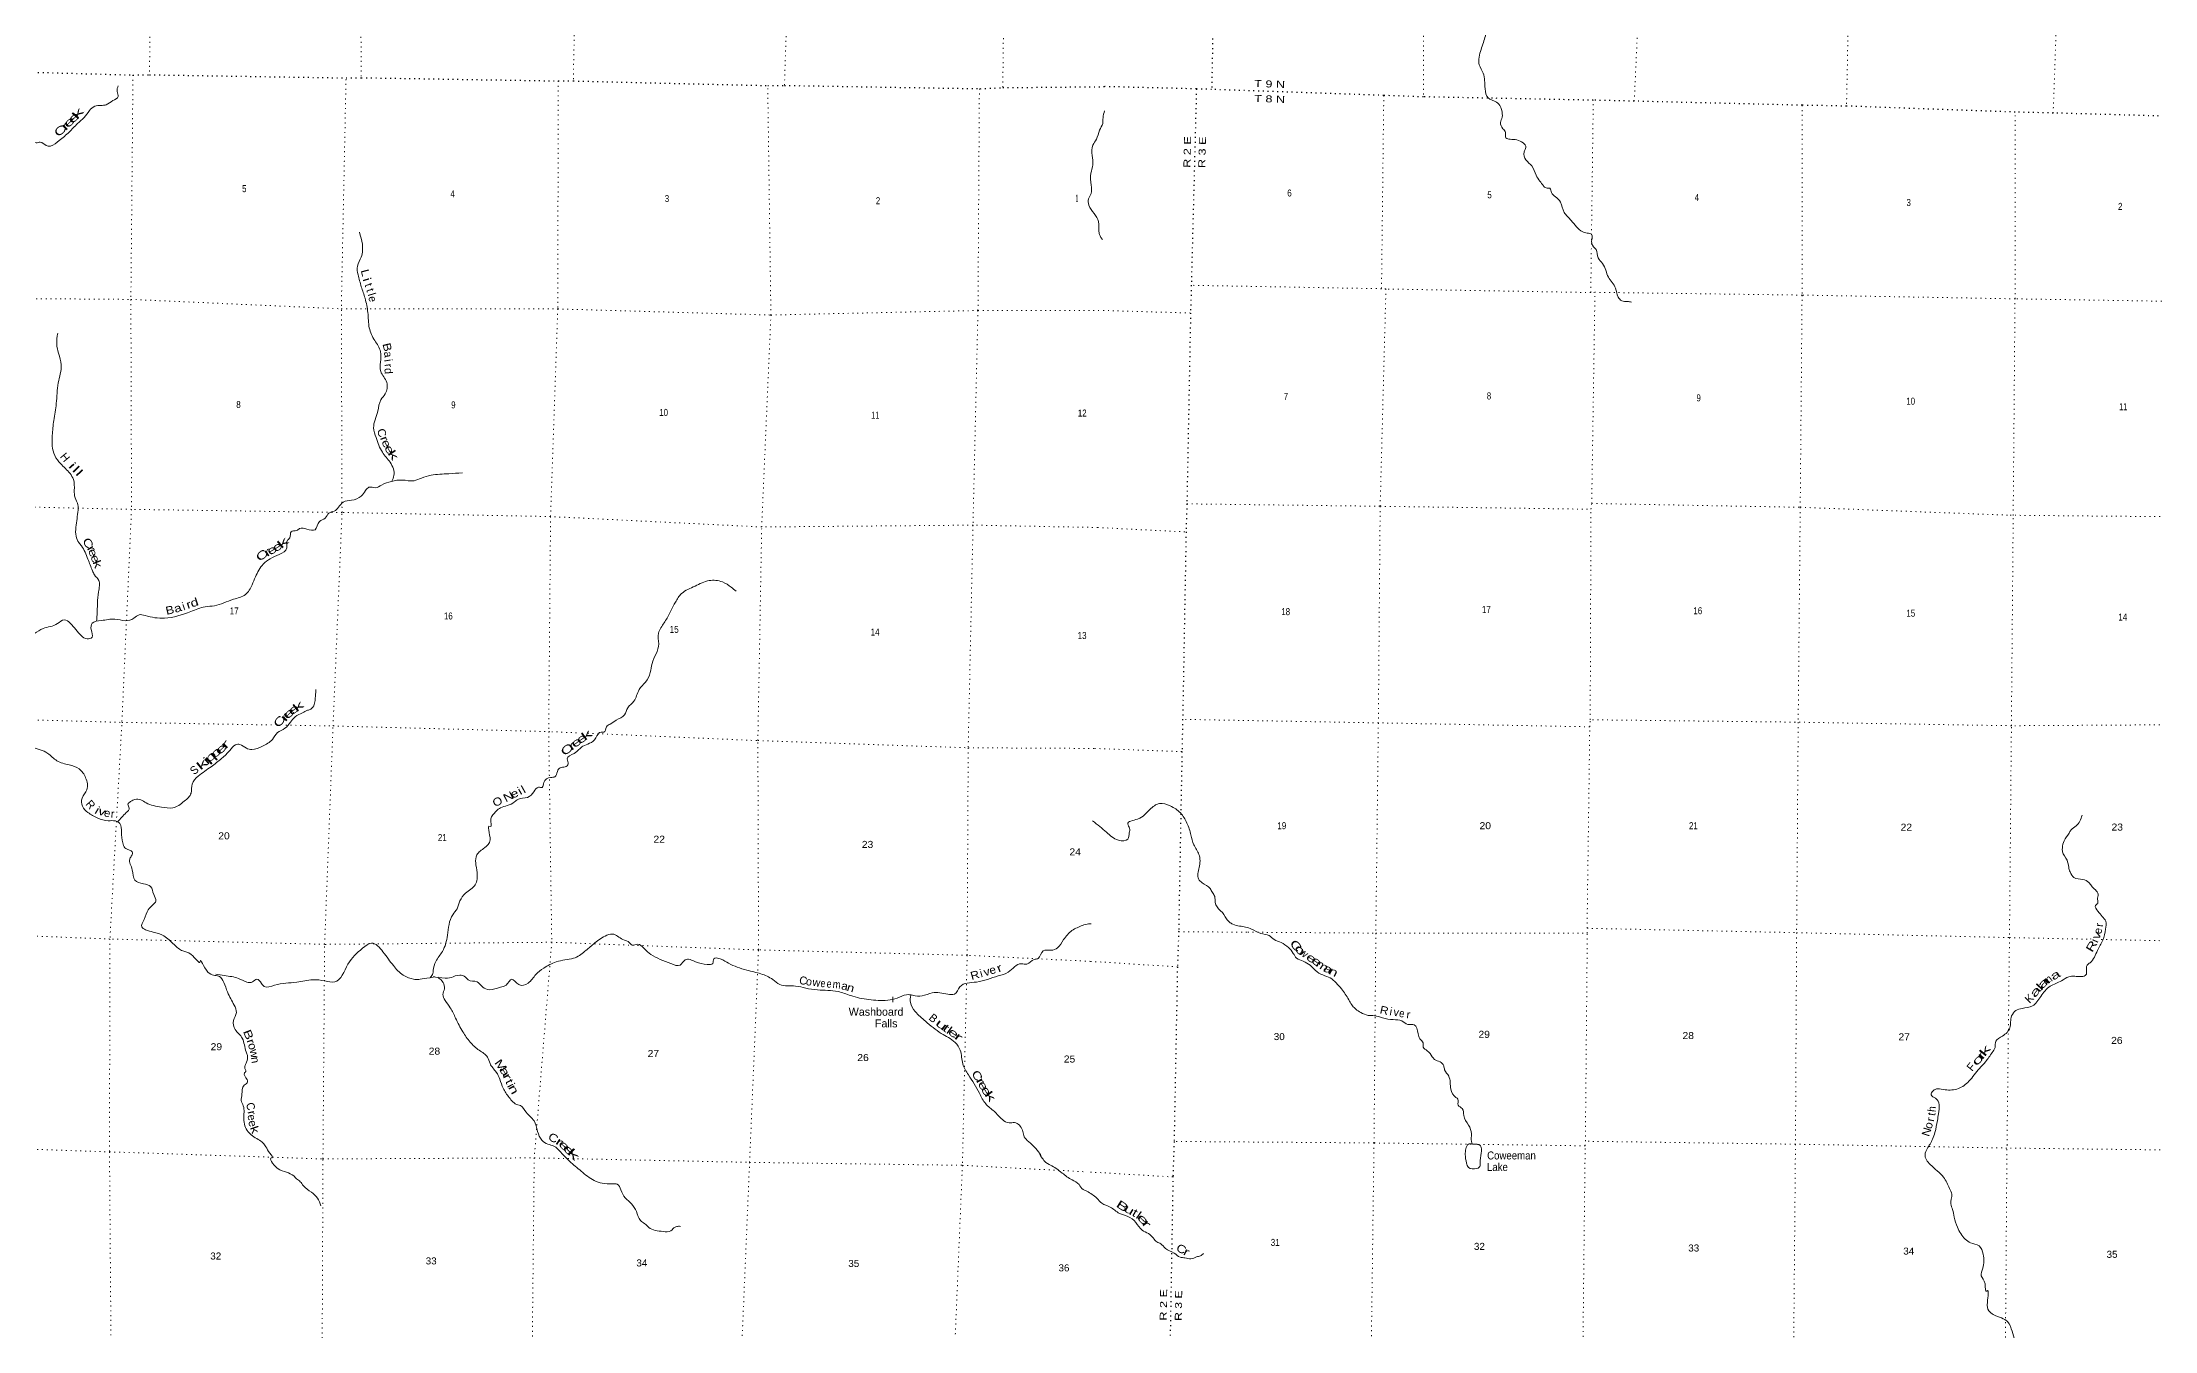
# Model space of a CAD drawing. Header units: feet. Extents: x -509309 to -252658, y -547785 to -360805.
# Drawn here: x -407270 to -354473, y -499368 to -467175 of the extents above; entities that cross this region are included whole.
import ezdxf
from ezdxf.enums import TextEntityAlignment as Align

# ---------------------------------------------------------------- set-up
doc = ezdxf.new("R2010")
doc.units = ezdxf.units.FT
doc.header["$LTSCALE"] = 80
doc.linetypes.add('DOTTED', pattern=[1.5, 0.3, -1.2])
for name, color, linetype, lineweight in [('39', 7, 'Continuous', 13), ('6', 7, 'DOTTED', 25), ('7', 7, 'DOTTED', 13)]:
    doc.layers.add(name, color=color, linetype=linetype, lineweight=lineweight)
doc.layers.add('41', color=7, linetype='Continuous')

msp = doc.modelspace()

# ---------------------------------------------------------------- linework, layer by layer
at = {"layer": '39'}
msp.add_line((-386013.25, -491026.26), (-386011.59, -491154.81), dxfattribs=at)
for points in [[(-371612.09, -461291.55), (-371544.99, -461481.52), (-371558.56, -461585.73), (-371442.45, -461880.75), (-371461.33, -462073.24), (-371396.37, -462297.17), (-371238.17, -462460.29), (-370903.59, -462778.78), (-370652.35, -463031.72), (-370434.92, -463262.03), (-370361.81, -463478.05), (-370447.04, -463677.55), (-370704.6, -463992.85), (-371020.22, -464297.21), (-371160.85, -464441.62), (-371157.69, -464636.47), (-371160.76, -464845.28), (-371106.36, -464968.63), (-370991.9, -465102.95), (-370896.36, -465295.22), (-370873.77, -465534.56), (-370795.53, -465674.34), (-370910.81, -465869.36), (-370981.46, -466032.93), (-370911.83, -466212.75), (-370881.93, -466363.83), (-370945.09, -466563.67), (-371137.72, -466831.79), (-371200.61, -467013.56), (-371310.01, -467355.26), (-371353.8, -467740.17), (-371260.48, -467946.46), (-371210, -468336.84), (-371135.06, -468564.94), (-370923.85, -468672.66), (-370825.12, -468784.65), (-370792.45, -468883.56), (-370784.77, -469044.34), (-370826.85, -469176.23), (-370762.95, -469335.87), (-370700.08, -469429.23), (-370688.01, -469563.97), (-370582.11, -469597.75), (-370415.77, -469616.41), (-370189.63, -469800.67), (-370235.49, -469916.43), (-370188.23, -470115.99), (-370041.87, -470264.87), (-369936.85, -470495.44), (-369840.69, -470645.55), (-369752.06, -470761.4), (-369686.59, -470814.63), (-369590.38, -470824.16), (-369547.78, -470931.26), (-369452.92, -471033.15), (-369328.49, -471171.65), (-369231.85, -471426.19), (-369056.15, -471627.74), (-368781.22, -471907.15), (-368655.28, -471943.25), (-368549.29, -471971.01), (-368544.68, -472204.03), (-368436.48, -472354.33), (-368385.3, -472559.97), (-368273.02, -472706.31), (-368127.42, -473043.95), (-367950.8, -473319.82), (-367883.83, -473543.78), (-367794.81, -473633.53), (-367654.59, -473653.78), (-367554.42, -473667.39)], [(-405369.11, -468264.24), (-405399.82, -468406.26), (-405376.04, -468533.21), (-405502.35, -468633.3), (-405668.83, -468734.66), (-405954.66, -468775.59), (-406093.15, -468883.49), (-406222.75, -469053.81), (-406390.19, -469207.36), (-406596.86, -469420.44), (-406845.64, -469630.74), (-407066.97, -469767.24), (-407171.15, -469755.28), (-407320.16, -469670.21), (-407424.85, -469686.35), (-407559.16, -469565.4), (-407672.89, -469527.16), (-407792.84, -469609.3), (-407872.83, -469591.76), (-408090.29, -469517.47), (-408269.5, -469546.31), (-408428.06, -469653.84), (-408777.58, -469773.92), (-409043.57, -469896.03), (-409406.61, -469918.99), (-409603.92, -469949.49), (-409843.59, -469991.27), (-409943.66, -469864.93), (-409998.33, -469671.14), (-410075.61, -469615.49), (-410241.98, -469710.83), (-410428.86, -469829.89), (-410627.7, -469834.27), (-410866.93, -469851.96), (-411091.26, -469823.73), (-411272.44, -469850.52), (-411338.37, -470052.13), (-411338.44, -470056.15), (-411438.38, -470251.11), (-411658.14, -470411.73), (-411857.8, -470570.72), (-412116.23, -470650.31), (-412308.22, -470719.07), (-412406.81, -470731.31), (-412483.38, -470705.05), (-412488.21, -470702.73)], [(-380721.1, -468884.67), (-380758.41, -469066.45), (-380766.9, -469200.84), (-380846.32, -469372.08), (-380924.77, -469599.57), (-381011.75, -469744.56), (-381030.54, -470003.27), (-381014.74, -470236.51), (-381060.78, -470448.52), (-381056.19, -470745.82), (-381055.92, -470950.65), (-381120.67, -471088.03), (-381109.49, -471244.87), (-380872.08, -471654.88), (-380851.46, -471954.48), (-380820.79, -472033.36), (-380774.32, -472102.82)], [(-399343.03, -471923.53), (-399270.09, -472216.05), (-399300.13, -472540.82), (-399394.63, -472768.01), (-399376.49, -472983.22), (-399295.67, -473283.92), (-399202.59, -473572.8), (-399132.79, -473927.52), (-399095.7, -474313.77), (-398960.92, -474627.52), (-398813.39, -474903.34), (-398818.21, -475166.32), (-398810.39, -475397.4), (-398660.9, -475675.27), (-398698.26, -475961.75), (-398807.32, -476106.34), (-398882.85, -476394.13), (-398988.84, -476809.87), (-398925.06, -477054.03), (-398769.15, -477420.38), (-398576.95, -477668.91), (-398495.61, -477831.06), (-398480.59, -477998.01), (-398534.02, -478143.52)], [(-406883.53, -474439.59), (-406908.79, -474722.27), (-406862.66, -474944.02), (-406795.7, -475234.43), (-406870.24, -475686.9), (-406919.83, -476202.08), (-406983.78, -476624.63), (-407018.79, -477001.52), (-406957.7, -477502.67), (-406812.79, -477702.14), (-406576.45, -477951.48), (-406492.76, -478095.6), (-406469.7, -478371.14), (-406450.97, -478554.23), (-406377.94, -478732.29), (-406376.32, -478862.85), (-406428.34, -479291.64), (-406426.47, -479518.6), (-406355.09, -479676.55), (-406293.09, -479757.05), (-406129.74, -480088.35), (-406016.59, -480377.6), (-405964.35, -480484.99), (-405856.4, -480619.52), (-405865.67, -480906.52), (-405890.96, -481191.21), (-405900.27, -481480.21), (-405912.8, -481636.7)], [(-396770.89, -477931.07), (-397112.66, -477956.91), (-397552.99, -477992.99), (-397795.21, -478064.84), (-397975.08, -478129.81), (-398273.9, -478112.27), (-398543.52, -478145.46), (-398790.17, -478239.32), (-398943.99, -478306.78), (-399104.36, -478293.79), (-399190.16, -478374.54), (-399299.1, -478513.11), (-399537.94, -478619.16), (-399749.59, -478665.48), (-399864.33, -478791.89), (-399970.49, -478888.33), (-400107.95, -478940.02), (-400198.58, -479064.87), (-400344.66, -479148.53), (-400450.8, -479353.42), (-400655.36, -479341.63), (-400837.77, -479326.22), (-400912.91, -479373.03), (-401048, -479404.69), (-401082.87, -479554.66), (-401152.61, -479635.71), (-401155.77, -479808.35), (-401349.45, -479969.46), (-401747.44, -480215.17), (-401941.94, -480530.88), (-402025.97, -480734.17), (-402192.98, -480974.09), (-402492.28, -481093.08), (-402969.01, -481253), (-403200.4, -481280.87), (-403555.86, -481396.83), (-404217.44, -481565.39), (-404698.04, -481498.31), (-404852.28, -481479.41), (-404978.33, -481565.45), (-405194.29, -481627.75), (-405456.53, -481586.78), (-405796.51, -481624.7), (-406022.62, -481692.83), (-406047.6, -481851.02), (-406026.97, -482040.17), (-406150.24, -482084.09), (-406291.3, -482003.17), (-406570.66, -481690.78), (-406717.66, -481605.75), (-406892.06, -481700.94), (-407245.63, -481822.95), (-407462.76, -481949.49), (-407760, -482174.96), (-407912.82, -482188.21), (-408093.62, -482084.48), (-408267.06, -482127.48), (-408470.16, -482145.83), (-408700.53, -482227.94), (-408881.37, -482455.55), (-409058.62, -482815.77), (-409294.56, -483092.57), (-409332.53, -483192.28), (-409434.86, -483298.84), (-409498.01, -483458.33), (-409516.6, -483596.55), (-409648.78, -483688.5), (-409708.06, -483856.1), (-409715.27, -483888.17)], [(-389930.95, -480890.43), (-390053.61, -480791.78), (-390268.01, -480659.31), (-390600.65, -480625.08), (-390954.51, -480763.15), (-391291.19, -480949.74), (-391447.76, -481167.76), (-391653.73, -481561.59), (-391808.73, -481803.73), (-391871.41, -481937.12), (-391864.33, -482208.35), (-392027.87, -482697.35), (-392076.18, -482923.38), (-392192.94, -483160.2), (-392351.01, -483350.08), (-392484.78, -483638.8), (-392634.3, -483800.72), (-392721.94, -483981.85), (-392923.09, -484112.69), (-393073.44, -484210.34), (-393167.09, -484280.91), (-393233.77, -484414.23), (-393303.94, -484408.92), (-393433.1, -484555.15), (-393590.17, -484690.82), (-393756.1, -484762.07), (-393976.23, -484942.77), (-394149.4, -485080.15), (-394127.7, -485211.08), (-394197.19, -485278.08), (-394330.12, -485301.74), (-394396.07, -485394.91), (-394456.74, -485528.34), (-394565.44, -485544.42), (-394734.37, -485669.83), (-394776.76, -485791.55), (-394869.04, -485787.84), (-394981.52, -485900.24), (-395144.72, -486041.82), (-395382.53, -486091.67), (-395465.99, -486154.4), (-395652.36, -486245.35), (-395818.07, -486304.55), (-396012.03, -486481.72), (-396060.03, -486581.25), (-396073.52, -486769.76), (-396077.5, -486767.68), (-396077.58, -487101.04), (-396213.75, -487301.35), (-396407.72, -487478.52), (-396403.7, -487916.37), (-396447.49, -488224.82), (-396690.29, -488437.24), (-396830.29, -488627.45), (-396902.13, -488822.92), (-397011.29, -488973.54), (-397141.12, -489485.24), (-397269, -489890.54), (-397434.15, -490138.52), (-397498.62, -490370.28), (-397505.9, -490438.43), (-397571.65, -490539.6)], [(-405378.41, -486646.31), (-405169.7, -486423.69), (-405097.33, -486308.54), (-405129.72, -486213.57), (-405062.28, -486148.54), (-404952.83, -486092.31), (-404804.47, -486103.08), (-404671.4, -486181.83), (-404287.8, -486283.28), (-404007.12, -486304.5), (-403720.98, -486137.07), (-403550.65, -485935.37), (-403526.43, -485708.89), (-403372.23, -485510.91), (-403048.72, -485275.89), (-402779.87, -485065.96), (-402583.52, -484868.76), (-402438.38, -484726.84), (-402329.86, -484720.8), (-402168.95, -484814.13), (-402033.03, -484846.75), (-401764.46, -484761.33), (-401518.49, -484595.16), (-401392.87, -484422.76), (-401206.21, -484315.74), (-401068.95, -484165.65), (-400950.01, -484029.28), (-400765.47, -483928.25), (-400639.86, -483866.3), (-400556.99, -483835.69), (-400472.64, -483724.78), (-400450.04, -483586.64), (-400437.61, -483456.34), (-400433.66, -483349.98)], [(-412725.86, -484066.26), (-412451.25, -484008.45), (-412058.44, -484045.8), (-411827.05, -484017.93), (-411677.53, -483856.01), (-411553.64, -483777.96), (-411307.04, -483796.56), (-410902.02, -483934.54), (-410705.32, -484046.6), (-410467.93, -484129.28), (-410150.98, -484362.04), (-409869.23, -484543.94), (-409681.6, -484603.62), (-409609.43, -484608.96), (-409609.46, -484610.97), (-409467.73, -484545.3), (-409155.95, -484512.88), (-408875.9, -484568.24), (-408423.4, -484634.8), (-408123.06, -484678.48), (-407520.92, -484795.99), (-407134.11, -484941.67), (-406904.62, -485126.63), (-406597.35, -485230.68), (-406350.25, -485331.62), (-406185.64, -485551.53), (-406156.97, -485849.26), (-406273.22, -486057.98), (-406266.97, -486264.94), (-406129.24, -486418.08), (-405884.85, -486557.12), (-405619.07, -486624.27), (-405442.53, -486631.53), (-405327.3, -486697.91), (-405292.96, -486905.39), (-405255.78, -487177.17), (-405205.8, -487298.58), (-405104.41, -487352.66), (-405011.29, -487420.64), (-405049.15, -487514.33), (-405084.55, -487583.96), (-405019.2, -487852.25), (-404953.7, -488112.51), (-404740.54, -488202.78), (-404561.09, -488270.34), (-404484.38, -488466.54), (-404431.24, -488634.2), (-404513.43, -488737.11), (-404621.85, -488847.57), (-404724.72, -489092.69), (-404784.37, -489280.36), (-404689.28, -489350.38), (-404497.57, -489406.12), (-404232.31, -489501.37), (-403977.31, -489718.93), (-403757.37, -489877.6), (-403548.19, -489965.79), (-403322.52, -490140.64), (-403322.48, -490138.63), (-403130.66, -490407.24), (-402859.52, -490510.62), (-402639.87, -490904.25), (-402473.23, -491232.64), (-402418.44, -491420.4), (-402492.25, -491613.84), (-402448.24, -491841.57), (-402271.52, -492057.68), (-402177.42, -492400.8), (-402142.95, -492491.8), (-402162.09, -492660.14), (-402199.65, -492737.76), (-402205.14, -492817.99), (-402184.31, -492886.65), (-402192.67, -492904.57), (-402217.19, -492928.22), (-402151.97, -493094.09), (-402136.95, -493150.59), (-402224.83, -493235.33), (-402279.15, -493461.25), (-402296.07, -493617.57), (-402246.32, -493751.03), (-402232.09, -494070.59), (-402125.66, -494397.87), (-402015.11, -494500.31), (-401755.29, -494673.77), (-401579.34, -494932.05), (-401531.22, -495045.39), (-401533.23, -495045.35), (-401399.42, -495302.85), (-401162.4, -495405.61), (-400981.38, -495497.3)], [(-381017.8, -486629.86), (-380668.67, -486914.44), (-380372.46, -487111.84), (-380137.17, -487083.38), (-380102.79, -486929.28), (-380093.05, -486812.95), (-380141.7, -486707.76), (-379892.98, -486585.12), (-379588.34, -486344.85), (-379345.27, -486196.01), (-379081.14, -486254.34), (-378824.78, -486431.04), (-378661.85, -486682.6), (-378561.85, -486981.38), (-378491.16, -487225.48), (-378360.23, -487468.5), (-378354.94, -487791.91), (-378373.23, -488080.82), (-378282.29, -488176.62), (-378083.66, -488320.29), (-378024.84, -488415.59), (-377968.11, -488516.89), (-377952.28, -488669.76), (-377832.69, -488864.41), (-377818.82, -488876.68), (-377671.18, -489075.78), (-377600.11, -489157.22), (-377514.61, -489212.77), (-377348.62, -489255.52), (-377046.62, -489332.52), (-376813.37, -489442.59), (-376609.4, -489495.97), (-376482.31, -489590.33), (-376306.84, -489671.38), (-376125.95, -489792.68), (-376003.64, -489939.18), (-375921.08, -490058.95), (-375753.62, -490137.87), (-375584.44, -490236.9), (-375408.18, -490400.3), (-375212.88, -490497.73), (-375041.43, -490578.72), (-374898.87, -490713.48), (-374772.58, -490862.05), (-374597.87, -491131.87), (-374521.31, -491249.54), (-374442.21, -491331.1), (-374315, -491417.42), (-374135.38, -491488.5), (-373970.89, -491497.09), (-373774.98, -491552.35), (-373504.6, -491594.71), (-373292.24, -491624.13), (-373140.98, -491712.84), (-372984.55, -491723.3), (-372883.43, -491945.79), (-372841.11, -492070.96), (-372758.35, -492176.67), (-372755.89, -492283.15), (-372654.8, -492371.08), (-372528.54, -492521.65), (-372471.37, -492592.83), (-372335.66, -492647.16), (-372244.84, -492750.99), (-372220.23, -492851.79), (-372120.08, -493003.96), (-372082.21, -493159.19), (-372066.71, -493334.14), (-371937.29, -493543.01), (-371891.66, -493579.87), (-371881.86, -493732.65), (-371780.74, -493818.57), (-371745.11, -493989.82), (-371622.24, -494234.73), (-371551.1, -494448.71), (-371547.88, -494639.55), (-371523.79, -494703.65)], [(-356286.21, -486488.7), (-356438.67, -486755.43), (-356568.68, -486859.85), (-356611.98, -486937.49), (-356737.17, -487124.32), (-356782.09, -487312.39), (-356779.34, -487398.79), (-356666.03, -487611.42), (-356624.47, -487788.79), (-356590, -487901.79), (-356491.71, -488043.9), (-356271.59, -488091.51), (-356122.16, -488168.14), (-356057.11, -488249.48), (-355958.2, -488349.42), (-355891.62, -488462.92), (-355901.59, -488595.31), (-355898.99, -488691.75), (-355953.91, -488741.1), (-355893.85, -488888.63), (-355785.29, -489014.83), (-355694.77, -489138.75), (-355701.61, -489331.43), (-355771.94, -489609.48), (-355904.19, -489866.49), (-356091.36, -490172.84), (-356162.55, -490236), (-356180.49, -490364.24), (-356192.2, -490478.53), (-356307.19, -490516.91), (-356622.43, -490522.04), (-356804.62, -490625.64), (-357083.62, -490759.87), (-357322.26, -491017.22), (-357530.48, -491252.96), (-357790.32, -491313.18), (-357943.71, -491369.03), (-358050.04, -491501.93), (-358094.55, -491798.46), (-358280.25, -492004.42), (-358446.79, -492136.38), (-358465.12, -492290.73), (-358535.15, -492412.14), (-358617.26, -492535.38), (-358701.19, -492646.53), (-358856.2, -492812.81), (-359117.86, -493134.07), (-359381.51, -493316.73), (-359715.17, -493345.68), (-359901.52, -493322.7), (-360014.65, -493371.14), (-360060.31, -493472.85), (-359949.18, -493560.94), (-359863.23, -493722.93), (-359876.54, -493945.64), (-359905.16, -494117.9), (-359967.79, -494418.17), (-360026.4, -494581.93), (-360160.42, -494822.84), (-360214.69, -494964.58), (-360083.88, -495215.64), (-359751.3, -495534.1), (-359600.81, -495811.57), (-359546.73, -495957.01), (-359570.34, -496197.63), (-359526.24, -496338.89), (-359484.89, -496530.32), (-359404.25, -496780.6), (-359209.92, -497080.84), (-359078.73, -497169.24), (-358865.04, -497244.86), (-358759.76, -497457.37), (-358772.92, -497806.6), (-358807.77, -497992.82), (-358714.35, -498193.09), (-358674.94, -498380.47), (-358672.91, -498378.49), (-358654.9, -498655.91), (-358619.95, -498873.34), (-358508.83, -498961.43), (-358301.34, -499049.01), (-358150.11, -499139.72), (-358037.24, -499382.47), (-357978.29, -499606.3), (-357963.59, -499835.47), (-357889.86, -500009.33), (-357823.42, -500132.86), (-357733.6, -500304.96), (-357690.01, -500480.36), (-357617.87, -500626.07), (-357560.25, -500735.91)], [(-402935.88, -490456.27), (-402714.69, -490495.21), (-402364.65, -490565.92), (-402157.51, -490656.08), (-402018.96, -490654.61), (-401903.2, -490582.44), (-401792.76, -490690.9), (-401723.84, -490764.46), (-401466.36, -490737.07), (-400910.8, -490656.93), (-400506.19, -490598.1), (-400207.6, -490627.69), (-399961.11, -490652.31), (-399629.83, -490212.59), (-399265.09, -489809.64), (-399039.9, -489681.24), (-398754.83, -489901.36), (-398494.12, -490245.53), (-398247.52, -490483.02), (-397994.44, -490586.07), (-397660.7, -490560.08), (-397471.28, -490521.4), (-397473.29, -490521.36), (-397285.07, -490548.92), (-397045.99, -490539.26), (-396836.17, -490482.88), (-396692.55, -490533.72), (-396627.57, -490603.19), (-396403.6, -490651.49), (-396261.42, -490780.62), (-396094.05, -490849.97), (-395819.82, -490784.73), (-395678.31, -490731.1), (-395537.07, -490583.09), (-395362.89, -490718.83), (-395127.38, -490685.01), (-394934.68, -490467.66), (-394737.03, -490308.63), (-394424.98, -490151.71), (-394207.28, -490103.51), (-393991.72, -490063.29), (-393709.45, -489887.75), (-393493.33, -489706.98), (-393204.56, -489505.45), (-393020.97, -489456.61), (-392760.42, -489589.93), (-392591.34, -489675.38), (-392528.18, -489734.77), (-392393.16, -489707.14), (-392230.51, -489814.55), (-392056.65, -489968.36), (-391556.92, -490196.45), (-391326.67, -490230.81), (-391205.87, -490102.5), (-390941.69, -490147.52), (-390649.89, -490219.16), (-390512.83, -490189.55), (-390484.61, -490073.6), (-390326.1, -490078.52), (-390115.28, -490186.82), (-389662.68, -490357.81), (-389307.03, -490450.71), (-389014.51, -490592.64), (-388836.13, -490718.42), (-388443.32, -490755.77), (-388189.36, -490810.65), (-387892.99, -490852.25), (-387381.81, -490893.78), (-387064.04, -490994.6), (-386616.57, -491094.62), (-386141.04, -491109.39), (-385905.24, -491059.51), (-385666.73, -490971.52), (-385516.43, -490986.34), (-385281.83, -491002.7), (-385027.49, -490927.06), (-384638.62, -490960.32), (-384471.9, -490955.35), (-384336.09, -490775.11), (-383922.36, -490656.21), (-383379.51, -490503.53), (-383126.81, -490407.77), (-382799.72, -490196.91), (-382659.38, -490207.52), (-382480.6, -490092.33), (-382383.75, -490066), (-382257.8, -489875.53), (-382052.8, -489863.24), (-381897.09, -489801.84), (-381746.76, -489595.76), (-381537.75, -489364.65)], [(-381537.75, -489364.65), (-381274.45, -489238.96), (-381119.18, -489201.66), (-381057.05, -489200.08)], [(-397382.94, -490536.16), (-397253.09, -490665.98), (-397217.79, -490821.26), (-397256.56, -490965.13), (-397203.09, -491114.72), (-397072.04, -491303.89), (-396940.13, -491555.33), (-396757.77, -491902.08), (-396575.68, -492154.44), (-396348.6, -492361.45), (-396142.93, -492531.91), (-396079.6, -492691.72), (-395922.94, -492907.46), (-395833.6, -493084.39), (-395751.64, -493310.24), (-395601.23, -493537.92), (-395387.83, -493724.59), (-395319.92, -493743.91), (-395176.39, -493909.21), (-394979.56, -494123.69), (-394890.01, -494386.4), (-394783.64, -494607.25), (-394632.88, -494706.41), (-394481.2, -494755.39), (-394309.35, -494909.16), (-394090.59, -495132.08), (-393802.06, -495382.38), (-393475.07, -495615.32), (-393273.55, -495683.29), (-393018.81, -495696.01), (-392898.58, -495708.26), (-392810.81, -495848.44), (-392698.08, -496051.33), (-392544.11, -496194.73), (-392421.21, -496389.78), (-392318.92, -496614.56), (-392213.95, -496692.81), (-392113.25, -496785.03), (-391755.81, -496890), (-391556.72, -496871.58), (-391454.61, -496777.06), (-391367.94, -496758.58), (-391317.77, -496759.5)], [(-385565.44, -490985.02), (-385571.95, -491168.06), (-385453.54, -491389.13), (-385197.08, -491636.83), (-384803.07, -491937.27), (-384455.9, -492164.56), (-384326.97, -492359.71), (-384262.98, -492702.28), (-384123.37, -492971.93), (-383846.77, -493434.88), (-383691, -493698.81), (-383481.61, -493885.4), (-383272.55, -494090.07), (-383105.51, -494177.48), (-382968.82, -494167.95), (-382773.48, -494354.28), (-382741.79, -494487.41), (-382474.1, -494779.5), (-382325.07, -494973.01), (-382327.04, -494970.97), (-382237.25, -495111.18), (-382068.8, -495230.76), (-381781.29, -495426.82), (-381533.51, -495600.07), (-381358.92, -495713.73), (-381257.05, -495835.57), (-381225.06, -495851.57), (-381167.08, -495881.88)], [(-371525.43, -494705.28), (-371627.18, -494708.6), (-371691.05, -494820.07), (-371705.24, -494966.45), (-371674.22, -495177.8), (-371621.65, -495289.07), (-371417.27, -495314.34), (-371356.58, -495283.15), (-371332.98, -495179.09), (-371309.22, -494928.43), (-371324.63, -494747.45), (-371410.97, -494710.19), (-371451.85, -494705.28), (-371525.43, -494705.28)], [(-400981.38, -495497.3), (-400914.55, -495574.84), (-400821.47, -495644.83), (-400742.99, -495744.67), (-400541.23, -495909.04), (-400389.34, -496056.42), (-400308.51, -496246.68)], [(-381167.09, -495881.88), (-380913.26, -496056.17), (-380792.63, -496180.55), (-380577.26, -496278.29), (-380350.74, -496436.45), (-380141.06, -496512.01), (-379940.54, -496663.74), (-379780.78, -496857.01), (-379625.44, -496941.77), (-379504.58, -497050.08), (-379411.69, -497149.93), (-379318.01, -497195.57), (-379201.25, -497309.85), (-378980.19, -497429.77), (-378831.08, -497528.49), (-378710.93, -497548.43), (-378562.74, -497572.83), (-378421.48, -497522.81), (-378322.73, -497496.24), (-378251.63, -497439.1)]]:
    msp.add_spline(points, degree=3, dxfattribs=at)
at = {"layer": '6'}
for points in [[(-377925.98, -459863.89), (-377938.9, -463002.63), (-378043.55, -468354.98)], [(-412434.85, -467769.97), (-410101.6, -467855.87), (-409896.82, -467855.62), (-405002.78, -467993.86), (-404591.11, -467987.37), (-399677.9, -468065.72), (-399296.36, -468060.69), (-394373.16, -468141.22), (-393997.76, -468142.11), (-389139.44, -468257.59), (-388719.77, -468253.27), (-383828.71, -468335.22), (-383264.1, -468309.46), (-380711.57, -468283.74)], [(-348992.76, -469091.54), (-351742.96, -469089.74), (-352698.13, -469064.82), (-357012.32, -468943.44), (-357959.5, -468920.66), (-362176.91, -468770.67), (-363284.7, -468749.4), (-367482.75, -468647.9), (-368506.19, -468623.94), (-372752.67, -468539.76), (-373741.82, -468504.28), (-378043.55, -468354.98), (-378424.76, -468341.01), (-380711.57, -468283.74)], [(-378424.76, -468341.01), (-378552.98, -473247.15), (-378571.17, -473939.71), (-378663.24, -478707.85), (-378683.59, -479410.42), (-378768.37, -484092.32), (-378786.21, -484897.35), (-378816.56, -486559.59)], [(-378816.56, -486559.59), (-378868.1, -489382.48), (-378899.27, -490275.67), (-378983.38, -494638.27), (-379010.19, -495507.42), (-379086.74, -499902.27), (-379102.47, -500390.92)]]:
    msp.add_lwpolyline(points, dxfattribs=at)
at = {"layer": '7'}
for p, q in [((-373741.82, -468504.28), (-373798.64, -473333.22)), ((-368568.68, -473428.69), (-368506.19, -468623.94)), ((-378571.17, -473939.71), (-380803.88, -473875.28)), ((-380893.42, -479299.25), (-378683.59, -479410.42)), ((-378786.21, -484897.35), (-380984.54, -484819.33)), ((-381072.36, -490139.17), (-378899.27, -490275.67)), ((-379012.46, -495525.46), (-381159.18, -495398.74))]:
    msp.add_line(p, q, dxfattribs=at)
for points in [[(-404403.58, -454256.69), (-404474.1, -457183.57), (-404519.16, -462602.76), (-404591.11, -467987.37)], [(-399121.7, -454348.77), (-399185.38, -457256.77), (-399338.92, -462601.72), (-399296.36, -468060.69)], [(-393751.57, -454822.12), (-393782, -457458.65), (-393889.8, -462796.36), (-393997.76, -468142.11)], [(-388461.55, -456314.95), (-388477.85, -457566.27), (-388548.63, -462824.29), (-388719.77, -468253.27)], [(-383123.65, -458482.28), (-383202.86, -462992.98), (-383264.1, -468309.46)], [(-372690.8, -461384.68), (-372736.18, -463176), (-372752.67, -468539.76)], [(-367482.75, -468647.9), (-367356.76, -465944.76), (-367364.24, -463287.71), (-367367.6, -461961.79)], [(-362063.13, -462778.23), (-362068.46, -463412.32), (-362176.91, -468770.67)], [(-357012.32, -468943.44), (-356820.9, -463560.32), (-356814.44, -463097.35)], [(-405002.78, -467993.86), (-405055.27, -473599.67), (-405038.93, -478845.29), (-405283.77, -484242.78), (-405578.87, -489581.02), (-405589.93, -494898.42), (-405550.16, -499941.64)], [(-400274.78, -500033.67), (-400254.92, -495074.9), (-400212.94, -489713.88), (-400002.58, -484257.56), (-399778.41, -478924), (-399794.84, -473760.67), (-399677.9, -468065.72)], [(-394373.16, -468141.22), (-394387.17, -473838.12), (-394566.51, -479025.91), (-394612.72, -484398.9), (-394536.46, -489661.68), (-394974.43, -495049.55), (-395027.76, -500124.01)], [(-389805.69, -500212.75), (-389592.05, -495160.62), (-389368.36, -489853.15), (-389385, -484623.6), (-389289.23, -479285.66), (-389059.74, -473990.35), (-389139.44, -468257.59)], [(-383848.78, -468334.85), (-383884.04, -473876.72), (-384008.38, -479240.24), (-384128.33, -484802.65), (-384155.03, -489987.22), (-384273.22, -495234.38), (-384485.55, -500301.93)], [(-363284.7, -468749.4), (-363288.08, -473492.82), (-363333.76, -478793.86), (-363384.5, -484165.12), (-363423.52, -489422.09), (-363452.91, -494707.32), (-363499.72, -500084.66), (-363521.3, -500641.43)], [(-358219.24, -500724.28), (-358208.9, -500136.9), (-358165.98, -494729.34), (-358102.84, -489470.74), (-358056.05, -484252.08), (-358011.01, -478995.21), (-357965.74, -473585.71), (-357959.5, -468920.66)], [(-412537.29, -473498.3), (-410181.98, -473563), (-405055.27, -473599.67), (-399797.63, -473834.97), (-394387.17, -473838.12), (-389059.74, -473990.35), (-383884.04, -473876.72), (-380803.88, -473875.28)], [(-349066.23, -473945.89), (-352739.62, -473669.08), (-357965.74, -473585.71), (-363288.08, -473492.82), (-368464.2, -473422.28), (-368568.68, -473428.69), (-373688.32, -473338.95), (-373798.64, -473333.22), (-378552.98, -473247.15)], [(-373688.32, -473338.95), (-373832.25, -478769), (-373877.56, -484180.51), (-373940.6, -489433.08), (-373958.26, -491498.72)], [(-368785.12, -500557.98), (-368767.96, -499998.64), (-368708.96, -494748), (-368703.27, -494633.62), (-368655.01, -489431.02), (-368661.3, -489312.44), (-368593.44, -484278.83), (-368582.82, -484102.27), (-368563.84, -478842.98), (-368545.66, -478698.67), (-368464.2, -473422.28)], [(-380893.42, -479299.25), (-384008.38, -479240.24), (-389289.23, -479285.66), (-394566.51, -479025.91), (-399778.41, -478924), (-405038.93, -478845.29), (-410376.97, -478724.99), (-412630.55, -478712.53)], [(-378663.24, -478707.85), (-373832.25, -478769), (-368563.84, -478842.98)], [(-368545.66, -478698.67), (-363333.76, -478793.86), (-358085.31, -478992.42), (-352720.06, -479043.06), (-349144.78, -479137.34)], [(-412724.82, -483984.04), (-410502.11, -484022.22), (-405280.98, -484168.48), (-401518.29, -484231.98)], [(-368593.44, -484278.83), (-373877.56, -484180.51), (-378768.37, -484092.32)], [(-349223.81, -484360.35), (-352790.09, -484219.59), (-358056.05, -484252.08), (-363458.8, -484162.33), (-368582.82, -484102.27)], [(-401184.32, -484237.62), (-400002.58, -484257.56), (-394538.42, -484401.69), (-393859.38, -484430.93)], [(-393634.5, -484440.61), (-389385, -484623.6), (-384128.33, -484802.65), (-380984.54, -484819.33)], [(-381072.36, -490139.17), (-384155.03, -489987.22), (-389368.36, -489853.15), (-394536.46, -489661.68), (-400212.94, -489713.88), (-405578.87, -489581.02), (-410710.66, -489380.17), (-412820.42, -489329.82)], [(-378868.33, -489398.55), (-377141.11, -489410.65), (-376548.86, -489414.8)], [(-376548.86, -489414.8), (-373940.6, -489433.08), (-368655.01, -489431.02)], [(-368661.3, -489312.44), (-363423.52, -489422.09), (-358105.63, -489545.04), (-356141.29, -489585.34)], [(-355809.21, -489592.16), (-352833.71, -489653.21), (-349304.56, -489695.87)], [(-373958.58, -491536.27), (-373985.43, -494675.9), (-374056.83, -499950.44), (-374064.45, -500473.08)], [(-412915.62, -494653.18), (-405589.93, -494898.42), (-400254.92, -495074.9), (-394974.43, -495049.55), (-389592.05, -495160.62), (-384273.22, -495234.38), (-381159.18, -495398.74)], [(-371556.75, -494709.09), (-373985.43, -494675.9), (-378983.38, -494638.27)], [(-349383.72, -494927.1), (-352898.17, -494865.6), (-358168.77, -494803.64), (-363452.91, -494707.32), (-368703.27, -494633.62)], [(-368708.96, -494748), (-371372.27, -494711.61), (-371544.84, -494709.25)]]:
    msp.add_lwpolyline(points, dxfattribs=at)

# ---------------------------------------------------------------- texts
at = {"layer": '41'}
for s, rotation, width, p in [('k', 48.899, 2.1, (-406309.17, -469018.2)), ('C', 38.808, 1.55, (-406761.15, -469460.16)), ('r', 41.619, 2.1, (-406630.13, -469339.7)), ('e', 42.982, 1.95, (-406529.54, -469237.25)), ('e', 42.59, 1.95, (-406417.92, -469128.72)), ('L', 284.709, 1.15, (-399290.62, -472959.47)), ('e', 279.478, 0.95, (-399107.9, -473606.11)), ('B', 283.261, 1.2, (-398743.34, -474816.49)), ('C', 289.467, 1.1, (-398876.43, -476966.27)), ('r', 290.685, 1.35, (-398809.26, -477115.27)), ('e', 293.697, 1.3, (-398758.64, -477241.27)), ('e', 298.195, 1.45, (-398678.94, -477396.81)), ('i', 311.506, 1.75, (-406594.63, -477816.74)), ('l', 313.72, 1.8, (-406497.89, -477912.29)), ('k', 303.834, 1.8, (-398579.75, -477544.23)), ('l', 313.214, 1.75, (-406415.55, -478001.4)), ('C', 300.354, 1.35, (-406210.61, -479738.15)), ('r', 299.744, 1.65, (-406127.49, -479874.47)), ('e', 292.867, 1.3, (-406093.79, -479965.51)), ('C', 39.586, 1.6, (-401715.98, -480066.53)), ('r', 35.475, 1.85, (-401588.47, -479993.86)), ('e', 30.228, 1.5, (-401484.97, -479945.14)), ('e', 31.107, 1.5, (-401347.74, -479863.89)), ('k', 39.854, 2.05, (-401196.08, -479753.57)), ('e', 294.625, 1.3, (-406034.65, -480118.06)), ('k', 291.33, 1.4, (-405981.9, -480249.34)), ('B', 12.962, 1.2, (-404058.65, -481458.63)), ('a', 19.267, 1.25, (-403852.53, -481405.75)), ('r', 19.119, 1.3, (-403578.5, -481317.57)), ('d', 18.409, 1.35, (-403438.29, -481267.33)), ('C', 51.291, 1.55, (-401266.81, -484203.53)), ('r', 48.98, 2.1, (-401137.22, -484102.57)), ('e', 43.947, 2, (-401038.68, -484008.8)), ('e', 39.217, 1.8, (-400931.75, -483921.34)), ('k', 37.38, 1.95, (-400813.26, -483843.38)), ('r', 46.902, 2.2, (-402622.99, -484782.96)), ('r', 36.519, 1.9, (-393978.77, -484832.98)), ('e', 35.887, 1.7, (-393866.14, -484744.12)), ('e', 34.402, 1.65, (-393737.6, -484653.55)), ('k', 35.607, 1.9, (-393609.33, -484560.13)), ('k', 38.996, 2, (-403214.56, -485290.61)), ('i', 39.998, 1.7, (-403103.13, -485204.65)), ('p', 42.855, 2.05, (-403002.96, -485102.14)), ('p', 42.656, 2.05, (-402874.72, -485000.76)), ('e', 42.591, 1.95, (-402740.4, -484900.38)), ('C', 39.519, 1.6, (-394097.91, -484922.64)), ('i', 328.864, 1.35, (-405946.11, -486448.22)), ('O', 26.719, 1.15, (-395848.82, -486236.41)), ('N', 27.077, 1.3, (-395574.96, -486111.23)), ('e', 23.112, 1.3, (-395431.73, -486037.72)), ('i', 29.535, 1.3, (-395289.33, -485966.55)), ('l', 28.952, 1.2, (-395196.96, -485929.05)), ('v', 339.63, 1.3, (-405810.36, -486489.63)), ('e', 345.615, 1.05, (-405667.13, -486527.49)), ('v', 66.147, 1.4, (-355834.3, -489529.21)), ('C', 310.187, 1.6, (-376008.92, -489814.2)), ('o', 309.811, 1.8, (-375907.31, -489920.31)), ('R', 59.568, 1.45, (-355968.12, -489809.45)), ('i', 66.386, 1.1, (-355890.33, -489659.95)), ('R', 15.907, 1.15, (-383935, -490576.56)), ('v', 15.732, 1.15, (-383640.48, -490492.37)), ('e', 15.732, 1.1, (-383494.69, -490446.95)), ('r', 22.351, 1.4, (-383312.98, -490390.66)), ('e', 326.776, 1.6, (-375604.58, -490140.63)), ('e', 323.759, 1.7, (-375473, -490223.46)), ('m', 325.529, 1.4, (-375333.96, -490327.02)), ('a', 333.999, 1.45, (-375180.05, -490416.51)), ('n', 334.074, 1.45, (-375040.42, -490489.62)), ('a', 30.434, 1.6, (-356909.21, -490562.88)), ('e', 354.445, 0.85, (-387764.65, -490783.02)), ('e', 356.574, 0.8, (-387609.36, -490795.36)), ('m', 352.742, 0.9, (-387425.77, -490812.97)), ('a', 347.836, 1.1, (-387235.31, -490850.77)), ('n', 344.229, 1.2, (-387089.95, -490893.06)), ('a', 50.1, 1.9, (-357382.2, -490956.29)), ('l', 47.737, 1.7, (-357276.3, -490842.99)), ('a', 42.809, 2.05, (-357188.39, -490747.74)), ('R', 347.575, 1.1, (-373750.7, -491460.42)), ('e', 351.283, 0.9, (-373303.77, -491534.37)), ('B', 291.601, 1.4, (-402209.74, -492004.97)), ('u', 322.107, 1.9, (-384857.35, -491799.84)), ('t', 323.243, 1.65, (-384738.81, -491883.36)), ('l', 323.896, 1.45, (-384656.74, -491940.17)), ('e', 324.21, 1.65, (-384552.65, -492009.42)), ('r', 322.314, 1.95, (-384425.9, -492104.16)), ('r', 287.138, 1.25, (-402148.87, -492167.04)), ('o', 288.436, 1.15, (-402108.72, -492291.02)), ('w', 281.391, 1.1, (-402065.4, -492459.59)), ('n', 279.65, 1.05, (-402042.59, -492618.32)), ('M', 305.993, 1.4, (-395889.67, -492798.42)), ('o', 46.478, 1.95, (-358829.46, -492664.52)), ('r', 51.728, 1.95, (-358727.8, -492541.58)), ('k', 51.783, 2, (-358640.87, -492430.92)), ('a', 302.341, 1.65, (-395796.82, -492939.02)), ('r', 298.214, 1.6, (-395732.61, -493065)), ('t', 296.66, 1.3, (-395683.5, -493182.62)), ('C', 300.853, 1.35, (-383988.39, -493044.1)), ('r', 300.853, 1.7, (-383903.48, -493180.31)), ('i', 297.844, 1.2, (-395640.31, -493280.01)), ('n', 298.898, 1.55, (-395574.63, -493386.52)), ('e', 300.861, 1.5, (-383838.97, -493293.79)), ('e', 300.136, 1.5, (-383760.87, -493426)), ('k', 306.288, 1.9, (-383656.24, -493570.13)), ('r', 284.215, 1.2, (-402127.23, -493945.67)), ('e', 285.886, 1.1, (-402104.83, -494214.49)), ('o', 74.029, 1.1, (-360032.16, -494263.37)), ('h', 83.321, 0.95, (-359944.64, -493839.37)), ('r', 78.959, 1.1, (-359987.27, -494106.99)), ('k', 289.041, 1.35, (-402052.43, -494377.28)), ('C', 332.533, 1.25, (-394542.6, -494638.24)), ('r', 326.116, 1.8, (-394396.8, -494728.18)), ('e', 318.155, 1.9, (-394285.02, -494817.49)), ('N', 72.631, 1.1, (-360082.07, -494429.42)), ('e', 314.766, 2.05, (-394174.6, -494926.55)), ('k', 314.064, 2.25, (-394064.5, -495028.8)), ('B', 326.622, 1.7, (-380327.25, -496336.83)), ('u', 328.978, 1.65, (-380154.25, -496428.86)), ('t', 329.705, 1.4, (-380008.81, -496505.58)), ('l', 325.37, 1.4, (-379921.61, -496561.71)), ('e', 316.822, 1.95, (-379825.35, -496655.78)), ('r', 309.66, 2, (-379743.69, -496759.88)), ('C', 333.578, 1.25, (-378844.8, -497412.47)), ('r', 334.477, 1.5, (-378713.5, -497486.46))]:
    msp.add_text(s, height=200, rotation=rotation, dxfattribs=dict(at, width=width)).set_placement(p, align=Align.CENTER)
for s, rotation, p in [('i', 286.381, (-399250.02, -473125.92)), ('i', 286.381, (-399254.56, -473135.01)), ('t', 288.146, (-399205.45, -473266.31)), ('t', 287.573, (-399164.5, -473396.06)), ('l', 286.916, (-399128.94, -473502.62)), ('a', 279.025, (-398721.49, -474988.44)), ('i', 278.91, (-398717.52, -475138.11)), ('d', 274.896, (-398714.17, -475396.14)), ('r', 277.793, (-398710.85, -475264.9)), ('H', 309.284, (-406777.23, -477607.81)), ('i', 19.119, (-403705.58, -481363.23)), ('S', 40.916, (-403406.12, -485434.27)), ('R', 311.841, (-406136.72, -486290.18)), ('r', 357.763, (-405515.85, -486550.33)), ('e', 78.967, (-355797.64, -489394.87)), ('r', 83.68, (-355765.59, -489240.12)), ('w', 319.658, (-375801.03, -490002.91)), ('i', 15.685, (-383778.02, -490533.33)), ('C', 347.319, (-388274.04, -490714.94)), ('o', 348.293, (-388124.42, -490739.9)), ('w', 352.524, (-387933.34, -490763.47)), ('K', 44.811, (-357538.73, -491138.4)), ('m', 36.318, (-357100.17, -490681.16)), ('B', 319.886, (-385063.21, -491634.94)), ('i', 349.52, (-373580.27, -491490.2)), ('v', 350.909, (-373445.59, -491506.77)), ('r', 352.1, (-373140.01, -491565.24)), ('F', 50.772, (-358987.07, -492837.52)), ('C', 284.755, (-402156.21, -493788.14)), ('e', 283.372, (-402129.32, -494060.5)), ('t', 80.206, (-359957.72, -493972.23))]:
    msp.add_text(s, height=200, rotation=rotation, dxfattribs=at).set_placement(p, align=Align.CENTER)
for s, p in [('Washboard', (-387115.14, -491497.72)), ('Falls', (-386461.16, -491788.47))]:
    msp.add_text(s, height=200, dxfattribs=at).set_placement(p)
at = {"layer": '41', "width": 0.9}
for s, p in [('Coweeman', (-371159.14, -495088.38)), ('Lake', (-371162.41, -495376.27))]:
    msp.add_text(s, height=200, dxfattribs=at).set_placement(p)
at = {"layer": '6'}
for s, rotation, width, p in [('T 9 N', 358.012, 1.35, (-376982.81, -468291.74)), ('T 8 N', 358.012, 1.35, (-376982.79, -468664.59)), ('R 2 E', 88.503, 1.35, (-378576.37, -470314.61)), ('R 3 E', 88.503, 1.35, (-378205.46, -470321.47)), ('R 2 E', 89.002, 1.35, (-379168.58, -499116.66)), ('R 3 E', 89.002, 1.3, (-378792.16, -499123.11))]:
    msp.add_text(s, height=175, rotation=rotation, dxfattribs=dict(at, width=width)).set_placement(p)
at = {"layer": '7'}
for s, width, p in [('5', 0.85, (-402276.58, -470919.96)), ('4', 0.85, (-397070.46, -471049.62)), ('6', 0.85, (-376154.28, -471028.3)), ('5', 0.85, (-371154.86, -471073.91)), ('3', 0.85, (-391712.31, -471168.28)), ('2', 0.85, (-386437.86, -471221.79)), ('1', 0.4, (-381444.19, -471159.99)), ('4', 0.85, (-365971.14, -471138.08)), ('3', 0.85, (-360678.36, -471266.38)), ('2', 0.85, (-355392.03, -471363.44)), ('8', 0.85, (-402420.79, -476312.97)), ('9', 0.85, (-397050.47, -476322.76)), ('7', 0.85, (-376241.69, -476110.1)), ('8', 0.85, (-371167.35, -476099.36)), ('9', 0.85, (-365927.21, -476148.32)), ('10', 0.85, (-360682.73, -476230.06)), ('11', 0.65, (-355362.77, -476369.48)), ('10', 0.85, (-391851.73, -476511)), ('11', 0.65, (-386550.82, -476579.42)), ('12', 0.85, (-381389.26, -476526.93)), ('17', 0.85, (-402583.97, -481471.11)), ('16', 0.85, (-397232.07, -481596.62)), ('18', 0.85, (-376304.48, -481489.22)), ('17', 0.85, (-371287.93, -481434.28)), ('16', 0.85, (-366004.72, -481465.42)), ('15', 0.85, (-360681.94, -481528.2)), ('14', 0.85, (-355383.74, -481624.73)), ('15', 0.85, (-391586.46, -481930.98)), ('14', 0.85, (-386565.07, -481997.58)), ('13', 0.85, (-381391.44, -482083.43)), ('19', 0.85, (-376400.8, -486837.71)), ('20', 1.1, (-371348.47, -486836.54)), ('21', 0.85, (-366114.08, -486837.2)), ('22', 1.1, (-360824.64, -486873.92)), ('23', 1.1, (-355554.04, -486870.91)), ('20', 1.1, (-402871.02, -487088.98)), ('21', 0.85, (-397381.58, -487131.53)), ('22', 1.1, (-391993.99, -487175.32)), ('23', 1.1, (-386787.14, -487304.2)), ('24', 1.1, (-381597.87, -487490.68)), ('30', 1.05, (-376490.9, -492106.35)), ('29', 1.1, (-371375.21, -492049.32)), ('28', 1.1, (-366276.47, -492080.14)), ('27', 1.1, (-360878.75, -492111.1)), ('26', 1.1, (-355563.35, -492200.97)), ('29', 1.1, (-403062.33, -492358.53)), ('28', 1.1, (-397611.66, -492468.85)), ('27', 1.1, (-392139.95, -492527.48)), ('26', 1.1, (-386900.14, -492630.1)), ('25', 1.1, (-381739.13, -492666.19)), ('31', 0.85, (-376566.49, -497248.14)), ('32', 1.05, (-371487.9, -497347.14)), ('33', 1.05, (-366131.85, -497388.07)), ('34', 1.05, (-360758.3, -497465.41)), ('32', 1.05, (-403070.66, -497588.23)), ('33', 1.05, (-397686.53, -497710.79)), ('34', 1.05, (-392421.3, -497761.39)), ('35', 1.05, (-387124.73, -497774.05)), ('36', 1.05, (-381871.5, -497884.32)), ('35', 1.05, (-355677, -497545.96))]:
    msp.add_text(s, height=175, dxfattribs=dict(at, width=width)).set_placement(p)

doc.saveas('drawing.dxf')
